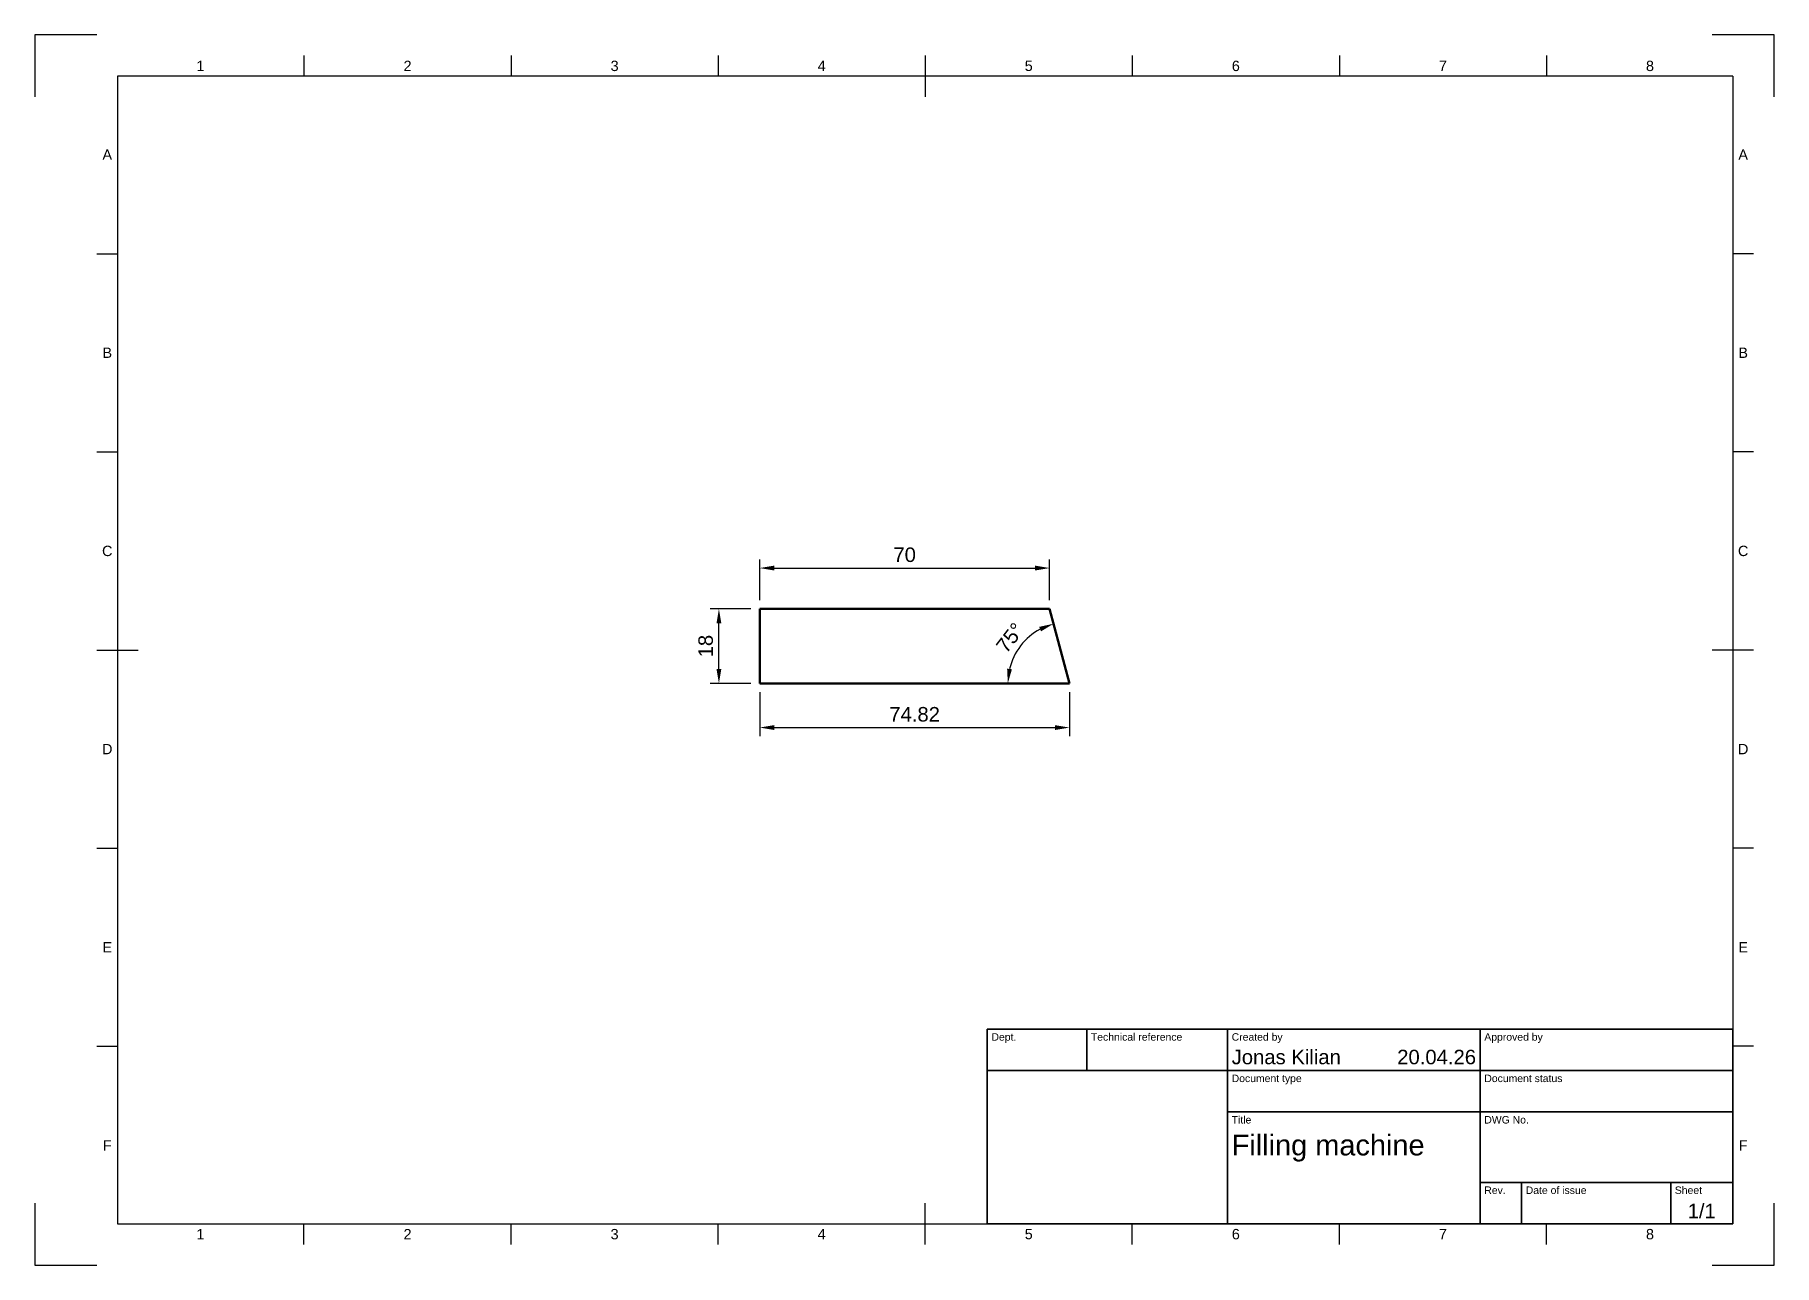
# Model space of a CAD drawing. Header units: millimetres. Extents: x 0 to 420, y 0 to 297.
import ezdxf
from ezdxf.enums import TextEntityAlignment as Align

# ---------------------------------------------------------------- set-up
doc = ezdxf.new("R2010")
doc.units = ezdxf.units.MM
doc.header["$LTSCALE"] = 0.75
for name, color, linetype, lineweight in [('BORDER', 7, 'Continuous', 25), ('FD_Dimensions', 7, 'Continuous', 25), ('TITLEBLOCK', 7, 'Continuous', 35), ('Visible', 7, 'Continuous', 50)]:
    doc.layers.add(name, color=color, linetype=linetype, lineweight=lineweight)
doc.styles.add('FusionTitle', font='Arial.ttf')
doc.styles.get("Standard").update_dxf_attribs({"font": 'Arial.ttf'})
doc.dimstyles.new('Dim-ISO-25', dxfattribs={"dimtxt": 3.5, "dimasz": 3.5, "dimexe": 2.1, "dimexo": 2.1, "dimgap": 1.4, "dimtad": 1, "dimzin": 12, "dimdsep": 46, "dimtxsty": 'Standard', "dimcen": 0, "dimazin": 3, "dimtp": 0.1, "dimtm": 0.1, "dimtfac": 0.714286, "dimtmove": 0, "dimatfit": 3, "dimfxl": 1, "dimtzin": 12, "dimarcsym": 0})

# ---------------------------------------------------------------- blocks, each defined once
blk = doc.blocks.new('ISO_A3_SHEET')
at = {"layer": 'BORDER'}
for p, q in [((65, 292), (65, 287)), ((115, 292), (115, 287)), ((165, 292), (165, 287)), ((215, 292), (215, 282)), ((265, 292), (265, 287)), ((315, 292), (315, 287)), ((365, 292), (365, 287)), ((410, 287), (20, 287)), ((20, 287), (20, 10)), ((410, 287), (410, 10)), ((15, 244.16666), (20, 244.16666)), ((415, 244.16666), (410, 244.16666)), ((15, 196.33333), (20, 196.33333)), ((415, 196.33333), (410, 196.33333)), ((15, 148.5), (25, 148.5)), ((415, 148.5), (405, 148.5)), ((15, 100.66667), (20, 100.66667)), ((415, 100.66667), (410, 100.66667)), ((15, 52.83334), (20, 52.83334)), ((415, 52.83334), (410, 52.83334)), ((215, 5), (215, 15)), ((20, 10), (410, 10)), ((65, 5), (65, 10)), ((115, 5), (115, 10)), ((165, 5), (165, 10)), ((265, 5), (265, 10)), ((315, 5), (315, 10)), ((365, 5), (365, 10))]:
    blk.add_line(p, q, dxfattribs=at)
at = {"layer": 'Defpoints'}
for p, q in [((15, 297), (0, 297)), ((0, 297), (0, 282)), ((420, 297), (405, 297)), ((420, 282), (420, 297)), ((0, 15), (0, 0)), ((420, 0), (420, 15)), ((0, 0), (15, 0)), ((405, 0), (420, 0))]:
    blk.add_line(p, q, dxfattribs=at)
at = {"layer": 'BORDER', "style": 'FusionTitle'}
for s, p in [('1', (40, 289.5)), ('2', (90, 289.5)), ('3', (140, 289.5)), ('4', (190, 289.5)), ('5', (240, 289.5)), ('6', (290, 289.5)), ('7', (340, 289.5)), ('8', (390, 289.5)), ('A', (17.5, 268.08333)), ('A', (412.5, 268.08333)), ('B', (17.5, 220.25)), ('B', (412.5, 220.25)), ('C', (17.5, 172.41667)), ('C', (412.5, 172.41667)), ('D', (17.5, 124.58334)), ('D', (412.5, 124.58334)), ('E', (17.5, 76.75001)), ('E', (412.5, 76.75001)), ('F', (17.5, 28.91668)), ('F', (412.5, 28.91668)), ('1', (40, 7.5)), ('2', (90, 7.5)), ('3', (140, 7.5)), ('4', (190, 7.5)), ('5', (240, 7.5)), ('6', (290, 7.5)), ('7', (340, 7.5)), ('8', (390, 7.5))]:
    blk.add_text(s, height=2.5, dxfattribs=at).set_placement(p, align=Align.MIDDLE)
blk = doc.blocks.new('ISO_TITLEBLOCK')
at = {"layer": 'TITLEBLOCK'}
for p, q in [((0, 47), (-180, 47)), ((-180, 47), (-180, 0)), ((-156, 37), (-156, 47)), ((-122, 0), (-122, 47)), ((-61, 0), (-61, 47)), ((0, 0), (0, 47)), ((-180, 37), (0, 37)), ((-122, 27), (0, 27)), ((-61, 10), (0, 10)), ((-51, 0), (-51, 10)), ((-15, 0), (-15, 10)), ((-180, 0), (0, 0))]:
    blk.add_line(p, q, dxfattribs=at)
at = {"layer": 'TITLEBLOCK', "style": 'FusionTitle'}
for s, p in [('Dept.', (-179, 46)), ('Technical reference', (-155, 46)), ('Created by', (-121, 46)), ('Approved by', (-60, 46)), ('Document type', (-121, 36)), ('Document status', (-60, 36)), ('Title', (-121, 26)), ('DWG No.', (-60, 26)), ('Rev.', (-60, 9)), ('Date of issue', (-50, 9)), ('Sheet', (-14, 9))]:
    blk.add_text(s, height=1.8, dxfattribs=at).set_placement(p, align=Align.TOP_LEFT)
for tag, height, p in [('DEPT', 3.5, (-179, 42)), ('TECHNICAL_REFERENCE', 3.5, (-155, 42)), ('CREATED_BY', 3.5, (-121, 42)), ('APPROVED_BY', 3.5, (-60, 42)), ('DOCUMENT_TYPE', 3.5, (-121, 32)), ('DOCUMENT_STATUS', 3.5, (-60, 32)), ('TITLE_1', 5, (-121, 21.5)), ('TITLE_2', 5, (-121, 14)), ('TITLE_3', 5, (-121, 6.5)), ('DATE_OF_ISSUE', 3.5, (-50, 5))]:
    blk.add_attdef(tag, text='', height=height, dxfattribs=at).set_placement(p, align=Align.TOP_LEFT)
for tag, p in [('CREATED_DATE', (-62, 42)), ('APPROVED_DATE', (-0.99, 42))]:
    blk.add_attdef(tag, text='', height=3.5, dxfattribs=at).set_placement(p, align=Align.TOP_RIGHT)
for tag, height, p in [('DRAWING_NUMBER', 5, (-30.5, 19.75)), ('REV', 3.5, (-56, 4.85)), ('SHEET', 3.5, (-7.5, 4.85))]:
    blk.add_attdef(tag, text='', height=height, dxfattribs=at).set_placement(p, align=Align.TOP_CENTER)
blk = doc.blocks.new('*D8')
at = {"layer": 'Defpoints', "color": 0, "transparency": 16777216}
for p in [(175.032454, 140.439707), (249.85554, 140.439707), (249.85554, 129.775645)]:
    blk.add_point(p, dxfattribs=at)
at = {"layer": 'FD_Dimensions', "color": 0, "lineweight": -2, "transparency": 16777216}
for p, q in [((175.032454, 138.339707), (175.032454, 127.675645)), ((249.85554, 138.339707), (249.85554, 127.675645)), ((178.532454, 129.775645), (246.35554, 129.775645))]:
    blk.add_line(p, q, dxfattribs=at)
at = {"layer": 'FD_Dimensions', "color": 0, "transparency": 16777216}
for points in [[(178.532454, 130.358978), (178.532454, 129.192312), (175.032454, 129.775645)], [(246.35554, 130.358978), (246.35554, 129.192312), (249.85554, 129.775645)]]:
    blk.add_solid(points, dxfattribs=at)
at = {"layer": 'FD_Dimensions', "color": 0, "transparency": 16777216, "insert": (212.443997, 132.96265), "char_height": 3.5, "attachment_point": 5}
blk.add_mtext('74.82', dxfattribs=at)
blk = doc.blocks.new('*D9')
at = {"layer": 'Defpoints', "color": 0, "transparency": 16777216}
for p in [(165.188704, 158.439707), (175.032454, 158.439707), (175.032454, 140.439707)]:
    blk.add_point(p, dxfattribs=at)
at = {"layer": 'FD_Dimensions', "color": 0, "lineweight": -2, "transparency": 16777216}
for p, q in [((172.932454, 158.439707), (163.088704, 158.439707)), ((165.188704, 143.939707), (165.188704, 154.939707)), ((172.932454, 140.439707), (163.088704, 140.439707))]:
    blk.add_line(p, q, dxfattribs=at)
at = {"layer": 'FD_Dimensions', "color": 0, "transparency": 16777216}
for points in [[(164.605371, 154.939707), (165.772038, 154.939707), (165.188704, 158.439707)], [(164.605371, 143.939707), (165.772038, 143.939707), (165.188704, 140.439707)]]:
    blk.add_solid(points, dxfattribs=at)
at = {"layer": 'FD_Dimensions', "color": 0, "transparency": 16777216, "insert": (162.001699, 149.439707), "char_height": 3.5, "attachment_point": 5, "rotation": 90}
blk.add_mtext('18', dxfattribs=at)
blk = doc.blocks.new('*D10')
at = {"layer": 'Defpoints', "color": 0, "transparency": 16777216}
for p in [(245.032454, 158.439707), (240.272877, 151.85988), (175.032454, 140.439707), (249.85554, 140.439707), (249.85554, 140.439707)]:
    blk.add_point(p, dxfattribs=at)
at = {"layer": 'FD_Dimensions', "color": 0, "lineweight": -2, "transparency": 16777216}
blk.add_arc((249.85554, 140.439707), 14.907977, 118.482625, 166.517375, dxfattribs=at)
at = {"layer": 'FD_Dimensions', "color": 0, "transparency": 16777216}
for points in [[(242.529965, 154.085088), (242.962118, 153.001411), (245.997071, 154.839707)], [(235.937717, 143.847034), (234.779116, 143.983985), (234.947563, 140.439707)]]:
    blk.add_solid(points, dxfattribs=at)
at = {"layer": 'FD_Dimensions', "color": 0, "transparency": 16777216, "insert": (235.505507, 151.450875), "char_height": 3.5, "attachment_point": 5, "rotation": 52.50000763}
blk.add_mtext('75°', dxfattribs=at)
blk = doc.blocks.new('*D11')
at = {"layer": 'Defpoints', "color": 0, "transparency": 16777216}
for p in [(245.032454, 168.283457), (175.032454, 158.439707), (245.032454, 158.439707)]:
    blk.add_point(p, dxfattribs=at)
at = {"layer": 'FD_Dimensions', "color": 0, "lineweight": -2, "transparency": 16777216}
for p, q in [((175.032454, 160.539707), (175.032454, 170.383457)), ((178.532454, 168.283457), (241.532454, 168.283457)), ((245.032454, 160.539707), (245.032454, 170.383457))]:
    blk.add_line(p, q, dxfattribs=at)
at = {"layer": 'FD_Dimensions', "color": 0, "transparency": 16777216}
for points in [[(178.532454, 168.866791), (178.532454, 167.700124), (175.032454, 168.283457)], [(241.532454, 168.866791), (241.532454, 167.700124), (245.032454, 168.283457)]]:
    blk.add_solid(points, dxfattribs=at)
at = {"layer": 'FD_Dimensions', "color": 0, "transparency": 16777216, "insert": (210.032454, 171.470463), "char_height": 3.5, "attachment_point": 5}
blk.add_mtext('70', dxfattribs=at)

msp = doc.modelspace()

# ---------------------------------------------------------------- linework, layer by layer
at = {"layer": 'Visible', "extrusion": (0, 1, 0)}
for p, q in [((245.032454, 158.439707), (175.032454, 158.439707)), ((175.032454, 158.439707), (175.032454, 140.439707)), ((249.85554, 140.439707), (245.032454, 158.439707)), ((175.032454, 140.439707), (249.85554, 140.439707))]:
    msp.add_line(p, q, dxfattribs=at)

# ---------------------------------------------------------------- block references
at = {"layer": 'BORDER'}
msp.add_blockref('ISO_A3_SHEET', (0, 0), dxfattribs=at)
at = {"layer": 'TITLEBLOCK'}
msp.add_blockref('ISO_TITLEBLOCK', (410, 10), dxfattribs=at).add_auto_attribs({'CREATED_DATE': '20.04.26', 'SHEET': '1/1', 'TITLE_1': 'Filling machine', 'CREATED_BY': 'Jonas Kilian'})

# ---------------------------------------------------------------- dimensions: what is measured, and where the dimension line sits
at = {"layer": 'FD_Dimensions'}
for base, p1, p2, picture, middle in [((245.032454, 168.283457), (175.032454, 158.439707), (245.032454, 158.439707), '*D11', (210.032454, 171.470463)), ((249.85554, 129.775645), (175.032454, 140.439707), (249.85554, 140.439707), '*D8', (212.443997, 132.96265))]:
    dim = msp.add_linear_dim(base=base, p1=p1, p2=p2, dimstyle='Dim-ISO-25', override={"dimlfac": 1}, dxfattribs=at)
    dim.commit()
    dim.dimension.update_dxf_attribs({"geometry": picture, "text_midpoint": middle})
dim = msp.add_linear_dim(base=(165.188704, 158.439707), p1=(175.032454, 140.439707), p2=(175.032454, 158.439707), angle=90, dimstyle='Dim-ISO-25', override={"dimlfac": 1}, dxfattribs=at)
dim.commit()
dim.dimension.update_dxf_attribs({"geometry": '*D9', "text_midpoint": (162.001699, 149.439707)})
dim = msp.add_angular_dim_2l(base=(240.272877, 151.85988), line1=((249.85554, 140.439707), (245.032454, 158.439707)), line2=((175.032454, 140.439707), (249.85554, 140.439707)), dimstyle='Dim-ISO-25', override={"dimlfac": 1, "dimpost": ''}, dxfattribs=at)
dim.commit()
dim.dimension.update_dxf_attribs({"geometry": '*D10', "text_midpoint": (235.505507, 151.450875)})

doc.saveas('drawing.dxf')
